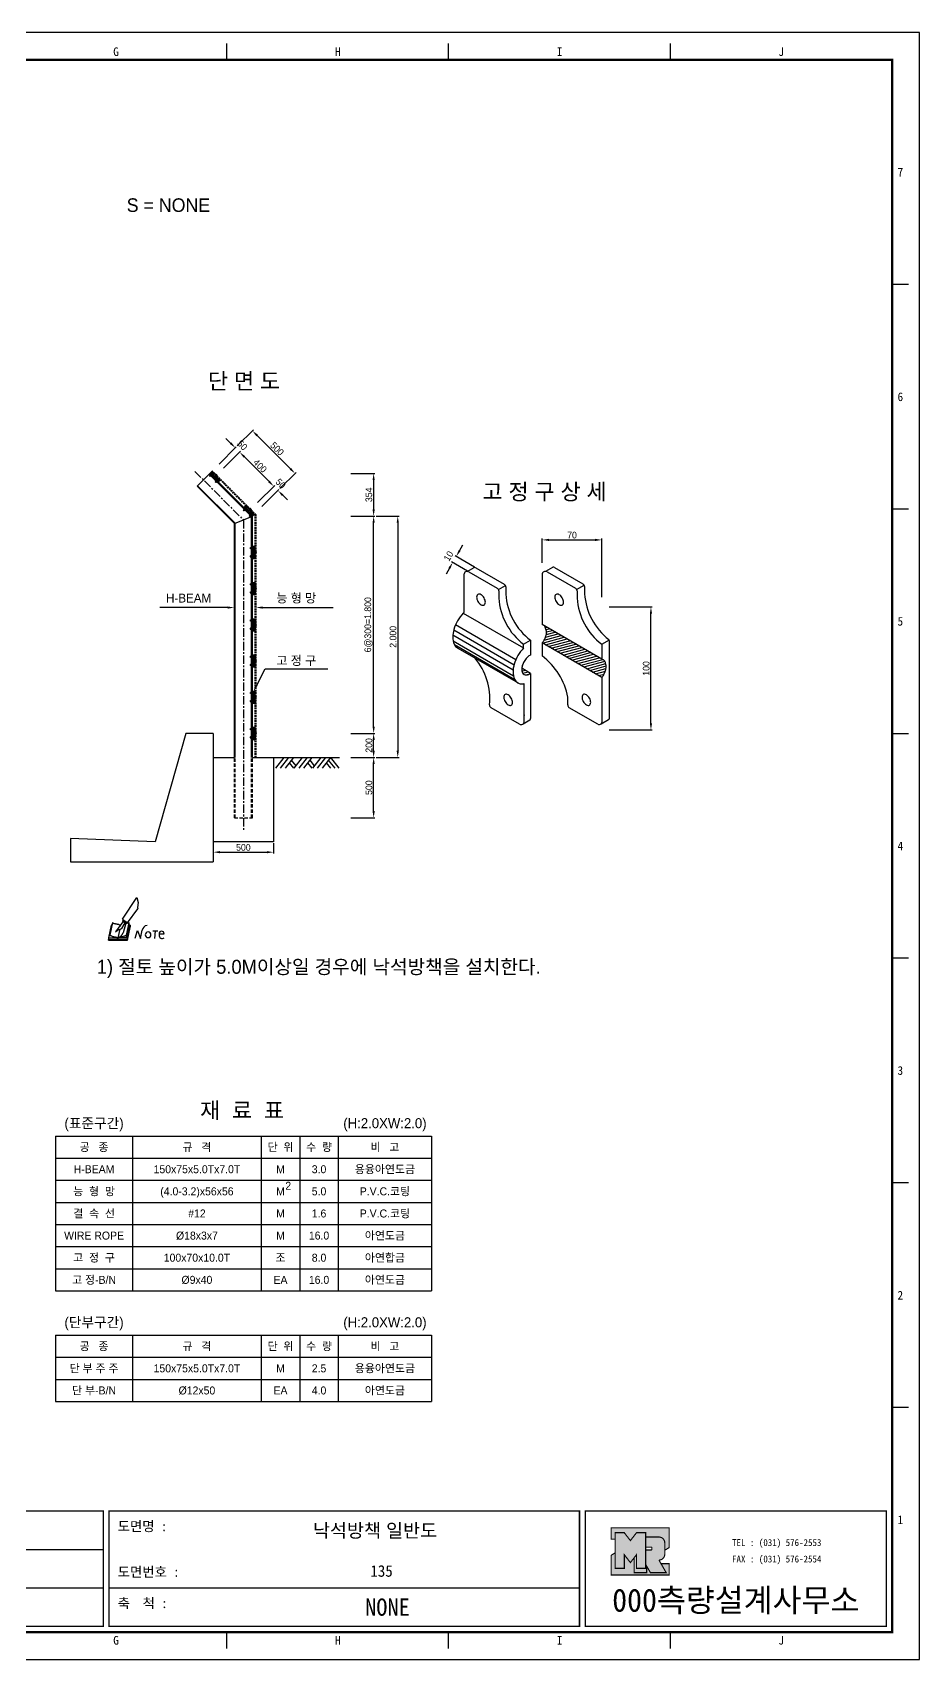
# Model space of a CAD drawing. Header units: millimetres. Extents: x 288 to 1820, y -12 to 598.
# Drawn here: x 1488 to 1820, y -12 to 598 of the extents above; entities that cross this region are included whole.
import ezdxf
from ezdxf.enums import TextEntityAlignment as Align

# ---------------------------------------------------------------- set-up
doc = ezdxf.new("R2010")
doc.units = ezdxf.units.MM
doc.header["$LTSCALE"] = 0.2
doc.linetypes.add('CENTER', pattern=[50.8, 31.75, -6.35, 6.35, -6.35])
doc.linetypes.add('HIDDEN', pattern=[9.525, 6.35, -3.175])
for name, color, linetype in [('CC-GSTR-0004', 6, 'Continuous'), ('CZ-DIMT-0002', 7, 'Continuous'), ('CZ-LIN2-0003', 3, 'Continuous'), ('CZ-LINE-0001', 7, 'Continuous'), ('CZ-PATT-0008', 8, 'Continuous'), ('CZ-TEXT-BOX0', 7, 'Continuous'), ('TITLE', 7, 'Continuous')]:
    doc.layers.add(name, color=color, linetype=linetype)
doc.styles.add('돋움', font='')
doc.styles.add('돋음체', font='')
doc.styles.get('돋움').set_extended_font_data('Dotum')
doc.styles.get('돋음체').set_extended_font_data('DotumChe')

# ---------------------------------------------------------------- blocks, each defined once
blk = doc.blocks.new('*X1')
at = {"color": 0}
for p, q in [((414.7, 117.3), (418.5, 118.4)), ((415.8, 114.5), (422.2, 116.2)), ((419.5, 112.4), (424.3, 113.7))]:
    blk.add_line(p, q, dxfattribs=at)
blk = doc.blocks.new('note')
for p, q in [((0.85, 3.5), (3.53, 7.57)), ((3.53, 7.57), (3.8, 6.64)), ((3.8, 6.64), (3.69, 5.72)), ((1, 3.1), (0.75, 2.77)), ((0.85, 3.5), (1.8, 2.79)), ((1, 3.4), (0.85, 3.21)), ((0.85, 3.21), (1.52, 2.71)), ((1.8, 2.79), (3.74, 5.46)), ((3.69, 5.72), (3.74, 5.46)), ((-1.24, 2.36), (-1.77, 0)), ((-1.77, 0), (1.77, 0)), ((-1.77, 0), (-1.77, -0.3)), ((-1.53, 0.52), (-1.55, 0.54)), ((-1.01, 2.9), (-1.53, 0.52)), ((-1.48, 0.48), (-1.53, 0.52)), ((-1.43, 0.44), (-1.48, 0.48)), ((-1.38, 0.41), (-1.43, 0.44)), ((-1.33, 0.4), (-1.38, 0.41)), ((-1.27, 0.37), (-1.33, 0.4)), ((-1.22, 0.35), (-1.27, 0.37)), ((-1.13, 2.36), (-1.24, 2.36)), ((-1.17, 0.33), (-1.22, 0.35)), ((-1.12, 0.32), (-1.17, 0.33)), ((-1.02, 0.25), (-1.12, 0.32)), ((-0.97, 0.22), (-1.02, 0.25)), ((-1, 2.9), (-1.01, 2.9)), ((-0.98, 2.85), (-1, 2.9)), ((-0.95, 2.8), (-0.98, 2.85)), ((-0.93, 0.21), (-0.97, 0.22)), ((-0.9, 2.75), (-0.95, 2.8)), ((-0.88, 0.19), (-0.93, 0.21)), ((-0.85, 2.72), (-0.9, 2.75)), ((-0.8, 0.18), (-0.88, 0.19)), ((-0.79, 2.69), (-0.85, 2.72)), ((-0.75, 0.17), (-0.8, 0.18)), ((-0.74, 2.68), (-0.79, 2.69)), ((-0.7, 0.16), (-0.75, 0.17)), ((-0.69, 2.65), (-0.74, 2.68)), ((-0.64, 0.15), (-0.7, 0.16)), ((-0.64, 2.65), (-0.69, 2.65)), ((-0.59, 2.63), (-0.64, 2.65)), ((-0.58, 0.14), (-0.64, 0.15)), ((-0.54, 2.62), (-0.59, 2.63)), ((-0.53, 0.13), (-0.58, 0.14)), ((-0.48, 2.61), (-0.54, 2.62)), ((-0.48, 0.12), (-0.53, 0.13)), ((-0.43, 2.61), (-0.48, 2.61)), ((-0.43, 0.11), (-0.48, 0.12)), ((0.75, 2.77), (-0.46, 1.16)), ((0.37, 2.24), (-0.46, 1.16)), ((-0.46, 1.16), (-0.08, 1.47)), ((-0.38, 2.59), (-0.43, 2.61)), ((-0.38, 0.08), (-0.43, 0.11)), ((-0.33, 2.59), (-0.38, 2.59)), ((-0.29, 0.06), (-0.38, 0.08)), ((-0.27, 2.58), (-0.33, 2.59)), ((-0.23, 0.05), (-0.29, 0.06)), ((-0.22, 2.57), (-0.27, 2.58)), ((-0.16, 0.04), (-0.23, 0.05)), ((-0.17, 2.56), (-0.22, 2.57)), ((-0.12, 2.55), (-0.17, 2.56)), ((-0.11, 0.03), (-0.16, 0.04)), ((-0.07, 2.53), (-0.12, 2.55)), ((-0.04, 0.02), (-0.11, 0.03)), ((-0.08, 1.47), (0.72, 1.75)), ((-0.01, 2.51), (-0.07, 2.53)), ((-0.05, -0.3), (-0.05, 0)), ((0, 0), (-0.04, 0.02)), ((0.04, 2.5), (-0.01, 2.51)), ((0.37, 1.63), (0, 0)), ((0, 0), (1.6, 0.53)), ((0, 0), (1.65, 0.18)), ((0, 0.01), (0.06, 0.04)), ((0, -0.3), (0, 0)), ((0.09, 2.48), (0.04, 2.5)), ((0.05, -0.3), (0.05, 0)), ((0.06, 0.04), (0.11, 0.07)), ((0.14, 2.48), (0.09, 2.48)), ((0.11, 0.07), (0.16, 0.09)), ((0.2, 2.47), (0.14, 2.48)), ((0.16, 0.09), (0.21, 0.12)), ((0.26, 2.43), (0.18, 2.46)), ((0.21, 0.12), (0.27, 0.14)), ((0.34, 2.4), (0.26, 2.43)), ((0.27, 0.14), (0.36, 0.19)), ((0.45, 2.37), (0.34, 2.4)), ((0.36, 0.19), (0.41, 0.22)), ((0.41, 0.22), (0.46, 0.27)), ((0.46, 0.27), (0.51, 0.3)), ((0.51, 0.3), (0.56, 0.34)), ((0.56, 0.34), (0.6, 0.4)), ((0.6, 0.4), (0.64, 0.45)), ((0.64, 0.45), (0.67, 0.51)), ((0.67, 0.51), (0.74, 0.58)), ((0.72, 1.75), (1.16, 2.53)), ((0.74, 0.58), (0.79, 0.63)), ((0.79, 0.63), (0.83, 0.68)), ((0.83, 0.68), (0.86, 0.73)), ((0.86, 0.73), (0.89, 0.79)), ((0.89, 0.84), (0.92, 0.89)), ((0.89, 0.79), (0.89, 0.84)), ((0.92, 0.89), (0.96, 0.95)), ((0.96, 0.95), (1.01, 0.97)), ((1.47, 2.74), (1.01, 0.97)), ((1.16, 2.53), (1.37, 2.82)), ((2.13, 2.84), (1.44, 2.63)), ((1.52, 2.71), (1.66, 2.9)), ((1.6, 0.53), (2.13, 2.84)), ((1.65, 0.18), (2.19, 2.48)), ((1.77, 0), (2.3, 2.36)), ((1.77, -0.3), (2.3, 2.07)), ((1.77, -0.38), (2.3, 1.99)), ((1.77, -0.44), (2.3, 1.93)), ((1.77, 0), (1.77, -0.3)), ((2.19, 2.48), (2.04, 2.47)), ((2.3, 2.36), (2.16, 2.36)), ((2.3, 2.36), (2.3, 2.07)), ((3.21, -0.08), (3.68, 1.4)), ((3.68, 1.4), (4.26, -0.14)), ((4.26, -0.14), (4.56, 1.44)), ((6.55, 1.34), (7.46, 1.34)), ((7.01, 1.34), (6.87, -0.11)), ((7.71, 0.77), (7.71, 0.55)), ((7.71, 0.77), (8.67, 0.77)), ((-1.77, -0.3), (1.77, -0.3)), ((-1.77, -0.43), (-1.77, -0.3)), ((-1.77, -0.37), (1.77, -0.37)), ((-1.77, -0.43), (1.77, -0.43))]:
    blk.add_line(p, q)
for centre, major_axis, start_param, end_param in [((0.4, 2.31), (0.0702, 0.0702), 3.283946, 6.425539), ((5.68, 1.23), (-0.806, 0.806), -0.591174, 0.597824), ((5.66, 0.58), (-0.378, 0.378), 3.926991, 10.210176), ((8.3, 0.49), (0.422, 0.422), 2.265602, 4.634911), ((8.19, 0.77), (-0.342, 0.342), 3.926991, 7.068583)]:
    blk.add_ellipse(centre, major_axis=major_axis, ratio=1, start_param=start_param, end_param=end_param)

msp = doc.modelspace()

# ---------------------------------------------------------------- hatches: boundary and pattern name
at = {"layer": 'TITLE', "ltscale": 150}
h = msp.add_hatch(color=8, dxfattribs=at)
edge = h.paths.add_edge_path()
edge.add_line((1726.41, 37.7), (1704.68, 37.7))
edge.add_line((1704.68, 37.7), (1704.68, 33.46))
edge.add_line((1704.68, 33.46), (1706.12, 33.46))
edge.add_line((1706.12, 33.46), (1706.12, 35.85))
edge.add_line((1706.12, 35.85), (1709.57, 35.85))
edge.add_line((1709.57, 35.85), (1711.86, 32.9))
edge.add_line((1711.86, 32.9), (1714.16, 35.85))
edge.add_line((1714.16, 35.85), (1717.61, 35.85))
edge.add_line((1717.61, 35.85), (1717.61, 34.23))
edge.add_line((1717.61, 34.23), (1722.57, 34.23))
edge.add_arc((1722.57, 32.05), 2.18, 0, 90, ccw=False)
edge.add_line((1724.75, 32.05), (1724.75, 29.27))
edge.add_line((1724.75, 29.27), (1726.41, 30.3))
edge.add_line((1726.41, 30.3), (1726.41, 37.7))
h.paths.add_polyline_path([(1713.26, 26.45), (1711.86, 24.65), (1709.57, 27.61), (1709.57, 22.5), (1706.12, 22.5), (1706.12, 28.3), (1704.68, 27.4), (1704.68, 20), (1726.41, 20), (1726.41, 24.24), (1723.36, 24.24), (1725.3, 20.87), (1719.39, 20.87), (1717.96, 23.34), (1717.96, 20.87), (1713.26, 20.87)])
msp.add_hatch(color=5, dxfattribs=at).paths.add_polyline_path([(1717.61, 35.85), (1714.16, 35.85), (1711.86, 32.9), (1709.57, 35.85), (1706.12, 35.85), (1706.12, 22.5), (1709.57, 22.5), (1709.57, 27.61), (1711.86, 24.65), (1714.16, 27.61), (1714.16, 22.5), (1717.61, 22.5)])
h = msp.add_hatch(color=161, dxfattribs=at)
edge = h.paths.add_edge_path()
edge.add_arc((1722.57, 32.05), 2.18, 360, 450)
edge.add_line((1722.57, 34.23), (1717.61, 34.23))
edge.add_line((1717.61, 34.23), (1717.61, 30.46))
edge.add_line((1717.61, 30.46), (1719.64, 30.46))
edge.add_arc((1719.64, 30.23), 0.23, 0, 90, ccw=False)
edge.add_line((1719.87, 30.23), (1719.87, 29.59))
edge.add_arc((1719.64, 29.59), 0.23, 270, 360, ccw=False)
edge.add_line((1719.64, 29.36), (1717.61, 29.36))
edge.add_line((1717.61, 29.36), (1717.61, 22.5))
edge.add_line((1717.61, 22.5), (1714.16, 22.5))
edge.add_line((1714.16, 22.5), (1714.16, 27.61))
edge.add_line((1714.16, 27.61), (1713.26, 26.45))
edge.add_line((1713.26, 26.45), (1713.26, 20.87))
edge.add_line((1713.26, 20.87), (1717.96, 20.87))
edge.add_line((1717.96, 20.87), (1717.96, 23.34))
edge.add_line((1717.96, 23.34), (1719.39, 20.87))
edge.add_line((1719.39, 20.87), (1725.3, 20.87))
edge.add_line((1725.3, 20.87), (1722.57, 25.59))
edge.add_arc((1722.57, 27.77), 2.18, 270, 360)
edge.add_line((1724.75, 27.77), (1724.75, 32.05))

# ---------------------------------------------------------------- linework, layer by layer
at = {"layer": 'CC-GSTR-0004', "color": 6}
for p, q in [((1650.66, 396.21), (1653.27, 397.71)), ((1653.87, 397.55), (1664.52, 391.41)), ((1680.21, 396.33), (1682.82, 397.84)), ((1683.42, 397.68), (1694.07, 391.53)), ((1649.45, 395), (1649.45, 380.83)), ((1651.26, 396.04), (1661.91, 389.9)), ((1662.37, 389.41), (1664.98, 390.92)), ((1665.12, 390.36), (1665.12, 387.71)), ((1678.79, 395), (1678.79, 376.23)), ((1680.6, 396.04), (1691.24, 389.9)), ((1691.71, 389.41), (1694.53, 391.05)), ((1694.67, 390.49), (1694.67, 387.83)), ((1662.51, 388.85), (1662.51, 386.2)), ((1691.84, 388.85), (1691.84, 386.2)), ((1649.19, 380.57), (1671.82, 367.51)), ((1645.26, 372.38), (1667.88, 359.32)), ((1645.6, 374.26), (1668.22, 361.2)), ((1646.32, 376.26), (1668.95, 363.2)), ((1701.15, 363.32), (1678.79, 376.23)), ((1679.54, 370.44), (1685.88, 372.14)), ((1679.98, 375.24), (1680.34, 375.34)), ((1680.04, 371.51), (1684.77, 372.78)), ((1680.24, 374.38), (1681.44, 374.7)), ((1680.32, 372.53), (1683.66, 373.42)), ((1680.39, 373.48), (1682.55, 374.06)), ((1645.38, 370.15), (1668, 357.09)), ((1645.88, 368.74), (1668.5, 355.68)), ((1647.1, 367.48), (1669.72, 354.42)), ((1671.82, 368.86), (1674.43, 370.36)), ((1671.82, 367.51), (1671.82, 368.86)), ((1674.43, 370.36), (1674.43, 364.83)), ((1701.15, 356.46), (1678.79, 369.37)), ((1678.79, 369.37), (1678.79, 364.53)), ((1678.86, 369.33), (1686.98, 371.5)), ((1679.97, 368.69), (1688.09, 370.86)), ((1681.08, 368.05), (1689.2, 370.22)), ((1682.18, 367.41), (1690.31, 369.58)), ((1683.29, 366.77), (1691.42, 368.94)), ((1684.4, 366.13), (1692.52, 368.3)), ((1685.51, 365.49), (1693.63, 367.66)), ((1686.62, 364.85), (1694.74, 367.02)), ((1687.72, 364.21), (1695.85, 366.39)), ((1701.15, 368.86), (1703.98, 370.49)), ((1701.15, 368.86), (1701.15, 363.32)), ((1703.98, 341.15), (1703.98, 370.19)), ((1674.43, 357.96), (1671.15, 359.86)), ((1688.83, 363.57), (1696.95, 365.75)), ((1689.94, 362.93), (1698.06, 365.11)), ((1691.05, 362.29), (1699.17, 364.47)), ((1692.15, 361.65), (1700.28, 363.83)), ((1693.26, 361.01), (1701.49, 363.22)), ((1694.37, 360.37), (1702.34, 362.51)), ((1695.48, 359.73), (1702.63, 361.65)), ((1696.59, 359.09), (1702.74, 360.74)), ((1671.2, 358.85), (1672.35, 359.16)), ((1672.08, 339.98), (1672.08, 354.13)), ((1674.43, 357.96), (1674.43, 341.03)), ((1697.69, 358.45), (1702.71, 359.8)), ((1698.8, 357.81), (1702.47, 358.79)), ((1699.91, 357.17), (1702.01, 357.73)), ((1701.02, 356.53), (1701.27, 356.6)), ((1701.15, 356.46), (1701.15, 339.52)), ((1670.27, 338.94), (1659.62, 345.09)), ((1699.6, 338.94), (1688.95, 345.09)), ((1671.68, 339.09), (1674.13, 340.5)), ((1700.85, 339), (1703.67, 340.63))]:
    msp.add_line(p, q, dxfattribs=at)
for points in [[(1654.68, 384.93, 0.058752), (1655.24, 384.18, 0.072341), (1655.84, 383.71, 0.106617), (1656.51, 383.49, 0.156851), (1656.99, 383.59, 0.156851), (1657.32, 383.96, 0.106617), (1657.47, 384.65, 0.072341), (1657.36, 385.4, 0.058752), (1656.99, 386.26, 0.058752), (1656.43, 387, 0.072341), (1655.84, 387.47, 0.106617), (1655.16, 387.69, 0.156851), (1654.68, 387.59, 0.156851), (1654.35, 387.23, 0.106617), (1654.21, 386.53, 0.072341), (1654.31, 385.78, 0.058752)], [(1684.02, 384.93, 0.058752), (1684.57, 384.18, 0.072341), (1685.17, 383.71, 0.106617), (1685.84, 383.49, 0.156851), (1686.32, 383.59, 0.156851), (1686.65, 383.96, 0.106617), (1686.8, 384.65, 0.072341), (1686.69, 385.4, 0.058752), (1686.32, 386.26, 0.058752), (1685.76, 387, 0.072341), (1685.17, 387.47, 0.106617), (1684.49, 387.69, 0.156851), (1684.02, 387.59, 0.156851), (1683.69, 387.23, 0.106617), (1683.54, 386.53, 0.072341), (1683.65, 385.78, 0.058752)], [(1664.87, 347.38, 0.058752), (1665.42, 346.64, 0.072341), (1666.02, 346.17, 0.106617), (1666.7, 345.95, 0.156851), (1667.17, 346.05, 0.156851), (1667.5, 346.41, 0.106617), (1667.65, 347.11, 0.072341), (1667.54, 347.86, 0.058752), (1667.17, 348.72, 0.058752), (1666.62, 349.46, 0.072341), (1666.02, 349.93, 0.106617), (1665.34, 350.15, 0.156851), (1664.87, 350.05, 0.156851), (1664.54, 349.68, 0.106617), (1664.39, 348.99, 0.072341), (1664.5, 348.24, 0.058752)], [(1694.2, 347.38, 0.058752), (1694.76, 346.64, 0.072341), (1695.35, 346.17, 0.106617), (1696.03, 345.95, 0.156851), (1696.51, 346.05, 0.156851), (1696.83, 346.41, 0.106617), (1696.98, 347.11, 0.072341), (1696.88, 347.86, 0.058752), (1696.51, 348.72, 0.058752), (1695.95, 349.46, 0.072341), (1695.35, 349.93, 0.106617), (1694.68, 350.15, 0.156851), (1694.2, 350.05, 0.156851), (1693.87, 349.68, 0.106617), (1693.72, 348.99, 0.072341), (1693.83, 348.24, 0.058752)]]:
    msp.add_lwpolyline(points, format="xyb", close=True, dxfattribs=at)
for points in [[(1649.45, 380.83, 0.009173), (1649.19, 380.57, 0.058752), (1647.06, 377.71, 0.058752)], [(1647.06, 377.71, 0.058752), (1645.65, 374.43, 0.072341), (1645.23, 371.55, 0.106617), (1645.8, 368.89, 0.156851), (1647.06, 367.5, 0.004252), (1647.1, 367.48, 0.022182)], [(1678.79, 369.37, 0.043751), (1679.52, 370.41, 0.058752), (1680.19, 371.98, 0.072341), (1680.39, 373.36, 0.070754), (1680.27, 374.22, 0.156851)], [(1671.82, 367.51, 0.058752), (1669.68, 364.65, 0.043982)], [(1669.68, 364.65, 0.058752), (1668.27, 361.36, 0.072341), (1667.85, 358.49, 0.106617), (1668.42, 355.83, 0.156851), (1669.68, 354.44, 0.156851), (1671.51, 354.05, 0.022182), (1672.08, 354.13, 0.072341)], [(1674.43, 364.83, 0.027724), (1674.12, 364.68, 0.072341), (1673.03, 363.82, 0.058752), (1672.01, 362.45, 0.058752)], [(1701.15, 356.46, 0.043751), (1701.88, 357.5, 0.058752), (1702.56, 359.07, 0.072341), (1702.76, 360.45, 0.070754), (1702.63, 361.31, 0.156851)]]:
    msp.add_lwpolyline(points, format="xyb", dxfattribs=at)
for centre, radius, start, end in [((1653.27, 396.51), 1.21, 60, 90), ((1682.82, 396.63), 1.21, 60, 90), ((1650.66, 395), 1.21, 60, 180), ((1663.92, 390.36), 1.21, 0, 60), ((1679.99, 395), 1.21, 60, 180), ((1679.99, 395), 1.21, 60, 90), ((1693.46, 390.49), 1.21, 0, 60), ((1661.31, 388.85), 1.21, 0, 60), ((1686.13, 387.7), 23.66, 183.63153, 232.78523), ((1688.74, 389.21), 23.66, 183.63153, 232.78523), ((1690.64, 388.85), 1.21, 0, 60), ((1715.46, 387.7), 23.66, 183.63153, 232.78523), ((1718.29, 389.33), 23.66, 183.63153, 232.07528), ((1675.06, 373.27), 5.3, 10.26994, 26.69914), ((1703.37, 370.19), 0.603, 0, 52.07528), ((1635.47, 348.5), 23.66, 354.39536, 40.10903), ((1675.96, 359.5), 4.83, 163.44948, 180), ((1678.33, 358.8), 7.3, 150, 163.44948), ((1662.78, 343.78), 26.21, 11.52058, 52.34837), ((1700.75, 361.48), 1.89, 354.85537, 77.8863), ((1674.22, 359.5), 3.08, 180, 204.34287), ((1672.74, 358.83), 1.46, 204.34287, 240), ((1672.74, 358.83), 1.46, 240, 275.65713), ((1672.58, 360.44), 3.08, 275.65713, 306.62438), ((1649.78, 349.01), 38.68, 355.72543, 0), ((1660.22, 346.13), 1.21, 180, 240), ((1689.56, 346.13), 1.21, 180, 240), ((1670.87, 339.98), 1.21, 240, 0), ((1673.82, 341.03), 0.603, 300, 0), ((1700.2, 339.98), 1.21, 240, 312.42409), ((1700.55, 339.52), 0.603, 300, 0), ((1703.37, 341.15), 0.603, 300, 0)]:
    msp.add_arc(centre, radius, start, end, dxfattribs=at)
msp.add_point((1672.08, 342.3), dxfattribs=at)
at = {"layer": 'CZ-LIN2-0003'}
for p, q in [((1549.33, 428.1), (1554.12, 432.9)), ((1563.33, 414.09), (1549.33, 428.1)), ((1563.65, 414.23), (1549.55, 428.32)), ((1569.8, 416.77), (1553.9, 432.67)), ((1570.12, 416.9), (1554.12, 432.9)), ((1563.33, 414.09), (1570.12, 416.9)), ((1569.8, 326.44), (1569.8, 416.77)), ((1570.12, 326.44), (1570.12, 416.9)), ((1563.33, 326.44), (1563.33, 414.09)), ((1563.65, 326.44), (1563.65, 414.23)), ((1545.18, 335.49), (1533.62, 294.81)), ((1555.42, 335.49), (1545.18, 335.49)), ((1555.42, 335.49), (1555.42, 287.38)), ((1555.42, 326.44), (1563.33, 326.44)), ((1578.03, 326.44), (1578.03, 294.78)), ((1501.92, 296.08), (1501.92, 287.38)), ((1533.62, 294.81), (1501.92, 296.08)), ((1578.03, 294.78), (1555.42, 294.78)), ((1501.92, 287.38), (1555.42, 287.38)), ((1496.26, 184.54), (1496.26, 126.5)), ((1496.26, 184.54), (1637.29, 184.54)), ((1637.29, 184.54), (1637.29, 126.5)), ((1496.26, 176.25), (1637.29, 176.25)), ((1496.26, 126.5), (1637.29, 126.5)), ((1496.26, 109.91), (1496.26, 85.04)), ((1496.26, 109.91), (1637.29, 109.91)), ((1637.29, 109.91), (1637.29, 85.04)), ((1496.26, 101.62), (1637.29, 101.62)), ((1496.26, 85.04), (1637.29, 85.04))]:
    msp.add_line(p, q, dxfattribs=at)
at = {"layer": 'CZ-LIN2-0003', "linetype": 'HIDDEN'}
for p, q in [((1563.33, 303.83), (1563.33, 326.44)), ((1563.65, 303.83), (1563.65, 326.44)), ((1569.8, 303.83), (1569.8, 326.44)), ((1570.12, 303.83), (1570.12, 326.44)), ((1563.33, 303.83), (1570.12, 303.83))]:
    msp.add_line(p, q, dxfattribs=at)
at = {"layer": 'CZ-LINE-0001'}
for p, q in [((1561.95, 444.26), (1560.18, 446.03)), ((1564.43, 443.2), (1570.47, 449.24)), ((1571.88, 447.12), (1584.34, 434.66)), ((1557.68, 436.45), (1564.07, 442.84)), ((1559.28, 434.85), (1565.67, 441.25)), ((1559.28, 434.85), (1565.67, 441.25)), ((1567.09, 439.12), (1576.34, 429.87)), ((1567.09, 439.12), (1568.85, 437.36)), ((1580.42, 427.21), (1586.46, 433.25)), ((1554.1, 432.14), (1553.97, 432)), ((1554.25, 431.71), (1553.97, 432)), ((1554.17, 432.4), (1554.01, 432.24)), ((1554.01, 432.24), (1554.49, 431.76)), ((1554.2, 432.37), (1554.04, 432.2)), ((1554.39, 431.85), (1554.25, 431.71)), ((1554.62, 431.95), (1554.46, 431.79)), ((1554.65, 431.92), (1554.49, 431.76)), ((1556.28, 429.96), (1556.14, 429.83)), ((1556.14, 429.83), (1556.43, 429.54)), ((1556.35, 430.23), (1556.18, 430.06)), ((1556.66, 429.58), (1556.18, 430.06)), ((1556.38, 430.19), (1556.22, 430.03)), ((1556.57, 429.68), (1556.43, 429.54)), ((1556.8, 429.78), (1556.63, 429.61)), ((1556.83, 429.75), (1556.66, 429.58)), ((1572.07, 422.06), (1578.47, 428.45)), ((1572.07, 422.06), (1578.47, 428.45)), ((1576.34, 429.87), (1574.58, 431.63)), ((1607.03, 432.9), (1616.07, 432.9)), ((1615.57, 430.4), (1615.57, 419.4)), ((1573.67, 420.46), (1580.06, 426.85)), ((1581.48, 424.73), (1583.25, 422.96)), ((1566.9, 419.35), (1566.76, 419.21)), ((1567.05, 418.92), (1566.76, 419.21)), ((1566.97, 419.61), (1566.8, 419.44)), ((1566.8, 419.44), (1567.28, 418.96)), ((1567, 419.58), (1566.83, 419.41)), ((1567.19, 419.06), (1567.05, 418.92)), ((1567.41, 419.16), (1567.25, 419)), ((1567.45, 419.13), (1567.28, 418.96)), ((1569.07, 417.17), (1568.93, 417.03)), ((1568.93, 417.03), (1569.22, 416.75)), ((1569.14, 417.43), (1568.98, 417.27)), ((1569.46, 416.79), (1568.98, 417.27)), ((1569.17, 417.4), (1569.01, 417.24)), ((1569.36, 416.88), (1569.22, 416.75)), ((1569.59, 416.98), (1569.42, 416.82)), ((1569.62, 416.95), (1569.46, 416.79)), ((1607.03, 416.9), (1616.07, 416.9)), ((1607.53, 416.9), (1616.07, 416.9)), ((1616.57, 416.9), (1625.12, 416.9)), ((1615.57, 337.99), (1615.57, 414.4)), ((1624.62, 414.4), (1624.62, 328.94)), ((1569.57, 405.08), (1569.37, 405.08)), ((1569.37, 404.67), (1569.37, 405.08)), ((1569.57, 404.67), (1569.37, 404.67)), ((1569.8, 405.21), (1569.57, 405.21)), ((1569.57, 405.21), (1569.57, 404.53)), ((1569.8, 405.17), (1569.57, 405.17)), ((1569.8, 404.58), (1569.57, 404.58)), ((1569.8, 404.53), (1569.57, 404.53)), ((1647.78, 403.96), (1649.03, 406.12)), ((1678.79, 399.46), (1678.79, 408.5)), ((1681.29, 408), (1698.65, 408)), ((1701.15, 386.55), (1701.15, 408.5)), ((1569.37, 402), (1569.37, 401.59)), ((1569.57, 402), (1569.37, 402)), ((1569.57, 401.59), (1569.37, 401.59)), ((1569.57, 401.46), (1569.57, 402.14)), ((1569.8, 402.14), (1569.57, 402.14)), ((1569.8, 402.09), (1569.57, 402.09)), ((1569.8, 401.5), (1569.57, 401.5)), ((1569.8, 401.46), (1569.57, 401.46)), ((1643.98, 397.36), (1642.73, 395.2)), ((1650.83, 396.29), (1644.79, 399.78)), ((1653.44, 397.8), (1646.1, 402.04)), ((1569.57, 391.51), (1569.37, 391.51)), ((1569.37, 391.1), (1569.37, 391.51)), ((1569.57, 391.1), (1569.37, 391.1)), ((1569.8, 391.64), (1569.57, 391.64)), ((1569.57, 391.64), (1569.57, 390.97)), ((1569.8, 391.6), (1569.57, 391.6)), ((1569.8, 391.01), (1569.57, 391.01)), ((1569.8, 390.97), (1569.57, 390.97)), ((1569.37, 388.43), (1569.37, 388.02)), ((1569.57, 388.43), (1569.37, 388.43)), ((1569.57, 388.02), (1569.37, 388.02)), ((1569.57, 387.89), (1569.57, 388.57)), ((1569.8, 388.57), (1569.57, 388.57)), ((1569.8, 388.52), (1569.57, 388.52)), ((1569.8, 387.93), (1569.57, 387.93)), ((1569.8, 387.89), (1569.57, 387.89)), ((1703.88, 382.89), (1720.07, 382.89)), ((1719.57, 339.26), (1719.57, 380.39)), ((1569.37, 377.53), (1569.37, 377.94)), ((1569.57, 377.94), (1569.37, 377.94)), ((1569.57, 377.53), (1569.37, 377.53)), ((1569.57, 374.86), (1569.37, 374.86)), ((1569.37, 374.86), (1569.37, 374.45)), ((1569.57, 374.45), (1569.37, 374.45)), ((1569.57, 378.07), (1569.57, 377.4)), ((1569.8, 378.07), (1569.57, 378.07)), ((1569.8, 378.03), (1569.57, 378.03)), ((1569.8, 377.44), (1569.57, 377.44)), ((1569.8, 377.4), (1569.57, 377.4)), ((1569.8, 375), (1569.57, 375)), ((1569.57, 374.32), (1569.57, 375)), ((1569.8, 374.95), (1569.57, 374.95)), ((1569.8, 374.36), (1569.57, 374.36)), ((1569.8, 374.32), (1569.57, 374.32)), ((1569.57, 364.37), (1569.37, 364.37)), ((1569.37, 363.96), (1569.37, 364.37)), ((1569.57, 363.96), (1569.37, 363.96)), ((1569.37, 361.29), (1569.37, 360.89)), ((1569.57, 361.29), (1569.37, 361.29)), ((1569.57, 360.89), (1569.37, 360.89)), ((1569.8, 364.51), (1569.57, 364.51)), ((1569.57, 364.51), (1569.57, 363.83)), ((1569.8, 364.46), (1569.57, 364.46)), ((1569.8, 363.87), (1569.57, 363.87)), ((1569.8, 363.83), (1569.57, 363.83)), ((1569.57, 360.75), (1569.57, 361.43)), ((1569.8, 361.43), (1569.57, 361.43)), ((1569.8, 361.38), (1569.57, 361.38)), ((1569.8, 360.8), (1569.57, 360.8)), ((1569.8, 360.75), (1569.57, 360.75)), ((1569.57, 350.8), (1569.37, 350.8)), ((1569.37, 350.39), (1569.37, 350.8)), ((1569.57, 350.39), (1569.37, 350.39)), ((1569.37, 347.72), (1569.37, 347.32)), ((1569.57, 347.72), (1569.37, 347.72)), ((1569.8, 350.94), (1569.57, 350.94)), ((1569.57, 350.94), (1569.57, 350.26)), ((1569.8, 350.89), (1569.57, 350.89)), ((1569.8, 350.3), (1569.57, 350.3)), ((1569.8, 350.26), (1569.57, 350.26)), ((1569.57, 347.18), (1569.57, 347.86)), ((1569.8, 347.86), (1569.57, 347.86)), ((1569.8, 347.81), (1569.57, 347.81)), ((1569.57, 347.32), (1569.37, 347.32)), ((1569.8, 347.23), (1569.57, 347.23)), ((1569.8, 347.18), (1569.57, 347.18)), ((1569.57, 337.23), (1569.37, 337.23)), ((1569.37, 336.82), (1569.37, 337.23)), ((1569.57, 336.82), (1569.37, 336.82)), ((1569.8, 337.37), (1569.57, 337.37)), ((1569.57, 337.37), (1569.57, 336.69)), ((1569.8, 337.32), (1569.57, 337.32)), ((1569.8, 336.73), (1569.57, 336.73)), ((1569.8, 336.69), (1569.57, 336.69)), ((1607.03, 335.49), (1616.07, 335.49)), ((1607.03, 335.49), (1616.07, 335.49)), ((1703.88, 336.76), (1720.07, 336.76)), ((1569.37, 334.15), (1569.37, 333.75)), ((1569.57, 334.15), (1569.37, 334.15)), ((1569.57, 333.75), (1569.37, 333.75)), ((1569.57, 333.61), (1569.57, 334.29)), ((1569.8, 334.29), (1569.57, 334.29)), ((1569.8, 334.24), (1569.57, 334.24)), ((1569.8, 333.66), (1569.57, 333.66)), ((1569.8, 333.61), (1569.57, 333.61)), ((1615.57, 328.94), (1615.57, 332.99)), ((1570.12, 326.44), (1602.73, 326.44)), ((1581.83, 326.44), (1578.72, 322.38)), ((1583.65, 326.44), (1580.54, 322.38)), ((1585.46, 326.44), (1582.35, 322.38)), ((1583.88, 324.38), (1585.47, 322.38)), ((1584.67, 325.41), (1586.36, 323.29)), ((1588.77, 326.44), (1585.66, 322.38)), ((1590.59, 326.44), (1587.47, 322.38)), ((1592.4, 326.44), (1589.29, 322.38)), ((1590.82, 324.38), (1592.41, 322.38)), ((1591.61, 325.41), (1593.29, 323.29)), ((1595.71, 326.44), (1592.6, 322.38)), ((1597.52, 326.44), (1594.41, 322.38)), ((1599.34, 326.44), (1596.23, 322.38)), ((1597.76, 324.38), (1599.35, 322.38)), ((1598.55, 325.41), (1600.96, 322.38)), ((1599.34, 326.44), (1602.57, 322.38)), ((1607.03, 326.44), (1616.07, 326.44)), ((1607.53, 326.44), (1616.07, 326.44)), ((1615.57, 306.33), (1615.57, 323.94)), ((1616.57, 326.44), (1625.12, 326.44)), ((1607.03, 303.83), (1616.07, 303.83)), ((1555.42, 294.28), (1555.42, 290.45)), ((1578.03, 294.28), (1578.03, 290.45)), ((1557.92, 290.95), (1575.53, 290.95)), ((1525.19, 184.54), (1525.19, 126.5)), ((1573.4, 184.54), (1573.4, 126.5)), ((1587.87, 184.54), (1587.87, 126.5)), ((1602.33, 184.54), (1602.33, 126.5)), ((1496.26, 167.96), (1637.29, 167.96)), ((1496.26, 159.67), (1637.29, 159.67)), ((1496.26, 151.37), (1637.29, 151.37)), ((1496.26, 143.08), (1637.29, 143.08)), ((1496.26, 134.79), (1637.29, 134.79)), ((1525.19, 109.91), (1525.19, 85.04)), ((1573.4, 109.91), (1573.4, 85.04)), ((1587.87, 109.91), (1587.87, 85.04)), ((1602.33, 109.91), (1602.33, 85.04)), ((1496.26, 93.33), (1637.29, 93.33))]:
    msp.add_line(p, q, dxfattribs=at)
at = {"layer": 'CZ-LINE-0001', "linetype": 'CENTER', "ltscale": 0.5}
for p, q in [((1548.53, 433.7), (1566.72, 415.5)), ((1555.58, 433.33), (1553.99, 431.74)), ((1555.74, 431.31), (1556.6, 432.18)), ((1555.74, 432.18), (1556.6, 431.31)), ((1557.76, 431.15), (1556.16, 429.56)), ((1566.72, 415.5), (1566.72, 299.3)), ((1568.37, 420.54), (1566.78, 418.94)), ((1568.53, 418.52), (1569.4, 419.38)), ((1568.53, 419.38), (1569.4, 418.52)), ((1570.55, 418.36), (1568.96, 416.77)), ((1571.45, 404.87), (1569.2, 404.87)), ((1570.14, 403.34), (1571.36, 403.34)), ((1570.75, 403.95), (1570.75, 402.72)), ((1571.45, 401.8), (1569.2, 401.8)), ((1571.45, 391.3), (1569.2, 391.3)), ((1570.75, 390.38), (1570.75, 389.16)), ((1571.45, 388.23), (1569.2, 388.23)), ((1570.14, 389.77), (1571.36, 389.77)), ((1571.45, 377.74), (1569.2, 377.74)), ((1571.45, 374.66), (1569.2, 374.66)), ((1570.14, 376.2), (1571.36, 376.2)), ((1570.75, 376.81), (1570.75, 375.59)), ((1571.45, 364.17), (1569.2, 364.17)), ((1571.45, 361.09), (1569.2, 361.09)), ((1570.14, 362.63), (1571.36, 362.63)), ((1570.75, 363.24), (1570.75, 362.02)), ((1571.45, 350.6), (1569.2, 350.6)), ((1570.14, 349.06), (1571.36, 349.06)), ((1570.75, 349.67), (1570.75, 348.45)), ((1571.45, 347.52), (1569.2, 347.52)), ((1571.45, 337.03), (1569.2, 337.03)), ((1570.14, 335.49), (1571.36, 335.49)), ((1570.75, 336.1), (1570.75, 334.88)), ((1571.45, 333.95), (1569.2, 333.95))]:
    msp.add_line(p, q, dxfattribs=at)
at = {"layer": 'CZ-LINE-0001', "ltscale": 0.5}
for p, q in [((1554.12, 432.9), (1554.76, 433.54)), ((1554.44, 433.22), (1555.73, 431.93)), ((1554.76, 433.54), (1555.79, 432.51)), ((1554.12, 432.9), (1557.32, 429.7)), ((1556.35, 431.31), (1557.64, 430.02)), ((1556.94, 431.36), (1557.96, 430.34)), ((1557.32, 429.7), (1557.96, 430.34)), ((1566.92, 420.1), (1567.56, 420.74)), ((1566.92, 420.1), (1570.12, 416.9)), ((1567.24, 420.42), (1568.53, 419.13)), ((1567.56, 420.74), (1568.58, 419.72)), ((1569.15, 418.51), (1570.44, 417.22)), ((1569.73, 418.57), (1570.76, 417.54)), ((1570.12, 416.9), (1570.76, 417.54)), ((1570.12, 405.6), (1571.02, 405.6)), ((1570.12, 405.6), (1570.12, 401.07)), ((1570.57, 405.6), (1570.57, 403.77)), ((1570.57, 402.9), (1570.57, 401.07)), ((1571.02, 405.6), (1571.02, 404.15)), ((1571.02, 402.52), (1571.02, 401.07)), ((1570.12, 401.07), (1571.02, 401.07)), ((1570.12, 392.03), (1571.02, 392.03)), ((1570.12, 392.03), (1570.12, 387.5)), ((1570.57, 392.03), (1570.57, 390.21)), ((1571.02, 392.03), (1571.02, 390.58)), ((1570.12, 387.5), (1571.02, 387.5)), ((1570.57, 389.33), (1570.57, 387.5)), ((1571.02, 388.95), (1571.02, 387.5)), ((1570.12, 378.46), (1570.12, 373.94)), ((1570.12, 378.46), (1571.02, 378.46)), ((1570.57, 378.46), (1570.57, 376.64)), ((1571.02, 378.46), (1571.02, 377.01)), ((1570.12, 373.94), (1571.02, 373.94)), ((1570.57, 375.76), (1570.57, 373.94)), ((1571.02, 375.38), (1571.02, 373.94)), ((1570.12, 364.89), (1571.02, 364.89)), ((1570.12, 364.89), (1570.12, 360.37)), ((1570.12, 360.37), (1571.02, 360.37)), ((1570.57, 364.89), (1570.57, 363.07)), ((1570.57, 362.19), (1570.57, 360.37)), ((1571.02, 364.89), (1571.02, 363.44)), ((1571.02, 361.81), (1571.02, 360.37)), ((1570.12, 351.32), (1571.02, 351.32)), ((1570.12, 351.32), (1570.12, 346.8)), ((1570.57, 351.32), (1570.57, 349.5)), ((1570.57, 348.62), (1570.57, 346.8)), ((1571.02, 351.32), (1571.02, 349.87)), ((1571.02, 348.24), (1571.02, 346.8)), ((1570.12, 346.8), (1571.02, 346.8)), ((1570.12, 337.75), (1571.02, 337.75)), ((1570.12, 337.75), (1570.12, 333.23)), ((1570.57, 337.75), (1570.57, 335.93)), ((1571.02, 337.75), (1571.02, 336.3)), ((1570.12, 333.23), (1571.02, 333.23)), ((1570.57, 335.05), (1570.57, 333.23)), ((1571.02, 334.67), (1571.02, 333.23))]:
    msp.add_line(p, q, dxfattribs=at)
at = {"layer": 'CZ-LINE-0001', "linetype": 'HIDDEN', "ltscale": 0.5}
for p, q in [((1555.13, 433.17), (1554.27, 432.3)), ((1554.86, 433.63), (1555.07, 433.84)), ((1555.42, 432.88), (1554.56, 432.02)), ((1557.31, 430.99), (1556.44, 430.13)), ((1557.6, 430.7), (1556.73, 429.84)), ((1567.93, 420.38), (1567.06, 419.51)), ((1568.21, 420.09), (1567.35, 419.22)), ((1570.1, 418.2), (1569.24, 417.34)), ((1570.39, 417.91), (1569.53, 417.05)), ((1571.02, 405.08), (1569.8, 405.08)), ((1571.02, 404.67), (1569.8, 404.67)), ((1571.02, 402), (1569.8, 402)), ((1571.02, 401.59), (1569.8, 401.59)), ((1571.02, 391.51), (1569.8, 391.51)), ((1571.02, 391.1), (1569.8, 391.1)), ((1571.02, 388.43), (1569.8, 388.43)), ((1571.02, 388.02), (1569.8, 388.02)), ((1571.02, 377.94), (1569.8, 377.94)), ((1571.02, 377.53), (1569.8, 377.53)), ((1571.02, 374.86), (1569.8, 374.86)), ((1571.02, 374.45), (1569.8, 374.45)), ((1571.02, 364.37), (1569.8, 364.37)), ((1571.02, 363.96), (1569.8, 363.96)), ((1571.02, 361.29), (1569.8, 361.29)), ((1571.02, 360.89), (1569.8, 360.89)), ((1571.02, 350.8), (1569.8, 350.8)), ((1571.02, 350.39), (1569.8, 350.39)), ((1571.02, 347.72), (1569.8, 347.72)), ((1571.02, 347.32), (1569.8, 347.32)), ((1571.02, 337.23), (1569.8, 337.23)), ((1571.02, 336.82), (1569.8, 336.82)), ((1571.02, 334.15), (1569.8, 334.15)), ((1571.02, 333.75), (1569.8, 333.75))]:
    msp.add_line(p, q, dxfattribs=at)
at = {"layer": 'CZ-LINE-0001', "linetype": 'ByBlock'}
for p, q in [((1555.04, 433.26), (1555.2, 433.43)), ((1555.07, 433.23), (1555.23, 433.4)), ((1555.2, 433.43), (1555.68, 432.95)), ((1555.48, 432.82), (1555.65, 432.98)), ((1555.51, 432.79), (1555.68, 432.95)), ((1557.21, 431.09), (1557.38, 431.25)), ((1557.24, 431.06), (1557.41, 431.22)), ((1557.85, 430.77), (1557.38, 431.25)), ((1557.66, 430.64), (1557.82, 430.81)), ((1557.69, 430.61), (1557.85, 430.77)), ((1567.83, 420.47), (1567.99, 420.63)), ((1567.86, 420.44), (1568.03, 420.6)), ((1567.99, 420.63), (1568.47, 420.16)), ((1568.28, 420.02), (1568.44, 420.19)), ((1568.31, 419.99), (1568.47, 420.16)), ((1570.01, 418.29), (1570.17, 418.46)), ((1570.04, 418.26), (1570.2, 418.43)), ((1570.65, 417.98), (1570.17, 418.46)), ((1570.45, 417.85), (1570.62, 418.01)), ((1570.48, 417.82), (1570.65, 417.98)), ((1571.02, 405.21), (1571.25, 405.21)), ((1571.02, 405.17), (1571.25, 405.17)), ((1571.02, 404.58), (1571.25, 404.58)), ((1571.02, 404.54), (1571.25, 404.54)), ((1571.25, 405.21), (1571.25, 404.54)), ((1571.02, 402.13), (1571.25, 402.13)), ((1571.02, 402.09), (1571.25, 402.09)), ((1571.02, 401.5), (1571.25, 401.5)), ((1571.02, 401.46), (1571.25, 401.46)), ((1571.25, 401.46), (1571.25, 402.13)), ((1571.02, 391.64), (1571.25, 391.64)), ((1571.02, 391.6), (1571.25, 391.6)), ((1571.02, 391.01), (1571.25, 391.01)), ((1571.02, 390.97), (1571.25, 390.97)), ((1571.25, 391.64), (1571.25, 390.97)), ((1571.02, 388.57), (1571.25, 388.57)), ((1571.02, 388.52), (1571.25, 388.52)), ((1571.02, 387.93), (1571.25, 387.93)), ((1571.02, 387.89), (1571.25, 387.89)), ((1571.25, 387.89), (1571.25, 388.57)), ((1571.02, 378.07), (1571.25, 378.07)), ((1571.02, 378.03), (1571.25, 378.03)), ((1571.02, 377.44), (1571.25, 377.44)), ((1571.02, 377.4), (1571.25, 377.4)), ((1571.02, 375), (1571.25, 375)), ((1571.02, 374.95), (1571.25, 374.95)), ((1571.02, 374.37), (1571.25, 374.37)), ((1571.02, 374.32), (1571.25, 374.32)), ((1571.25, 378.07), (1571.25, 377.4)), ((1571.25, 374.32), (1571.25, 375)), ((1571.02, 364.5), (1571.25, 364.5)), ((1571.02, 364.46), (1571.25, 364.46)), ((1571.02, 363.87), (1571.25, 363.87)), ((1571.02, 363.83), (1571.25, 363.83)), ((1571.02, 361.43), (1571.25, 361.43)), ((1571.02, 361.38), (1571.25, 361.38)), ((1571.02, 360.8), (1571.25, 360.8)), ((1571.02, 360.75), (1571.25, 360.75)), ((1571.25, 364.5), (1571.25, 363.83)), ((1571.25, 360.75), (1571.25, 361.43)), ((1571.02, 350.93), (1571.25, 350.93)), ((1571.02, 350.89), (1571.25, 350.89)), ((1571.02, 350.3), (1571.25, 350.3)), ((1571.02, 350.26), (1571.25, 350.26)), ((1571.02, 347.86), (1571.25, 347.86)), ((1571.02, 347.81), (1571.25, 347.81)), ((1571.25, 350.93), (1571.25, 350.26)), ((1571.25, 347.18), (1571.25, 347.86)), ((1571.02, 347.23), (1571.25, 347.23)), ((1571.02, 347.18), (1571.25, 347.18)), ((1571.02, 337.37), (1571.25, 337.37)), ((1571.02, 337.32), (1571.25, 337.32)), ((1571.02, 336.73), (1571.25, 336.73)), ((1571.02, 336.69), (1571.25, 336.69)), ((1571.25, 337.37), (1571.25, 336.69)), ((1571.02, 334.29), (1571.25, 334.29)), ((1571.02, 334.24), (1571.25, 334.24)), ((1571.02, 333.66), (1571.25, 333.66)), ((1571.02, 333.61), (1571.25, 333.61)), ((1571.25, 333.61), (1571.25, 334.29))]:
    msp.add_line(p, q, dxfattribs=at)
at = {"layer": 'CZ-LINE-0001'}
for points in [[(1560.83, 382.64), (1535.45, 382.64)], [(1573.96, 382.64), (1600.38, 382.64)], [(1571.71, 353.54), (1574.85, 359.64), (1598.45, 359.64)]]:
    msp.add_lwpolyline(points, dxfattribs=at)
at = {"layer": 'CZ-LINE-0001', "ltscale": 0.5}
for centre, radius in [((1556.17, 431.74), 0.475), ((1556.17, 431.74), 0.407), ((1568.96, 418.95), 0.475), ((1568.96, 418.95), 0.407), ((1570.75, 403.34), 0.475), ((1570.75, 403.34), 0.407), ((1570.75, 389.77), 0.475), ((1570.75, 389.77), 0.407), ((1570.75, 376.2), 0.475), ((1570.75, 376.2), 0.407), ((1570.75, 362.63), 0.475), ((1570.75, 362.63), 0.407), ((1570.75, 349.06), 0.475), ((1570.75, 349.06), 0.407), ((1570.75, 335.49), 0.475), ((1570.75, 335.49), 0.407)]:
    msp.add_circle(centre, radius, dxfattribs=at)
for centre, start, end in [((1556.17, 431.74), 333.40848, 116.59152), ((1568.96, 418.95), 333.40848, 116.59152), ((1570.75, 403.34), 288.40848, 71.59152), ((1570.75, 389.77), 288.40848, 71.59152), ((1570.75, 376.2), 288.40848, 71.59152), ((1570.75, 362.63), 288.40848, 71.59152), ((1570.75, 349.06), 288.40848, 71.59152), ((1570.75, 335.49), 288.40848, 71.59152)]:
    msp.add_arc(centre, 0.859, start, end, dxfattribs=at)
at = {"layer": 'CZ-LINE-0001'}
for points in [[(1572.18, 447.41), (1571.59, 446.83), (1570.12, 448.89)], [(1562.25, 444.55), (1561.66, 443.96), (1563.72, 442.49)], [(1567.38, 439.42), (1566.79, 438.83), (1565.32, 440.89)], [(1567.38, 439.42), (1566.79, 438.83), (1565.32, 440.89)], [(1584.63, 434.96), (1584.05, 434.37), (1586.11, 432.9)], [(1576.64, 430.16), (1576.05, 429.57), (1578.11, 428.1)], [(1576.64, 430.16), (1576.05, 429.57), (1578.11, 428.1)], [(1615.16, 430.4), (1615.99, 430.4), (1615.57, 432.9)], [(1581.77, 425.03), (1581.18, 424.44), (1579.71, 426.5)], [(1615.16, 419.4), (1615.99, 419.4), (1615.57, 416.9)], [(1615.16, 414.4), (1615.99, 414.4), (1615.57, 416.9)], [(1624.2, 414.4), (1625.04, 414.4), (1624.62, 416.9)], [(1647.42, 404.16), (1648.14, 403.75), (1646.53, 401.79)], [(1681.29, 408.42), (1681.29, 407.59), (1678.79, 408)], [(1698.65, 408.42), (1698.65, 407.59), (1701.15, 408)], [(1643.61, 397.57), (1644.34, 397.16), (1645.23, 399.53)], [(1560.83, 383.05), (1563.33, 382.64), (1560.83, 382.22)], [(1573.96, 382.22), (1571.46, 382.64), (1573.96, 383.05)], [(1719.15, 380.39), (1719.99, 380.39), (1719.57, 382.89)], [(1572.08, 353.35), (1570.57, 351.32), (1571.34, 353.73)], [(1615.16, 337.99), (1615.99, 337.99), (1615.57, 335.49)], [(1615.16, 332.99), (1615.99, 332.99), (1615.57, 335.49)], [(1719.15, 339.26), (1719.99, 339.26), (1719.57, 336.76)], [(1615.16, 328.94), (1615.99, 328.94), (1615.57, 326.44)], [(1615.16, 323.94), (1615.99, 323.94), (1615.57, 326.44)], [(1624.2, 328.94), (1625.04, 328.94), (1624.62, 326.44)], [(1615.16, 306.33), (1615.99, 306.33), (1615.57, 303.83)], [(1557.92, 291.36), (1557.92, 290.53), (1555.42, 290.95)], [(1575.53, 291.36), (1575.53, 290.53), (1578.03, 290.95)]]:
    msp.add_solid(points, dxfattribs=at)
at = {"layer": 'CZ-PATT-0008', "linetype": 'HIDDEN', "ltscale": 0.5}
for p, q in [((1571.16, 417.34), (1554.86, 433.63)), ((1571.46, 417.46), (1555.07, 433.84)), ((1571.16, 326.44), (1571.16, 417.34)), ((1571.46, 326.44), (1571.46, 417.46))]:
    msp.add_line(p, q, dxfattribs=at)
at = {"layer": 'TITLE', "color": 7, "linetype": 'Continuous'}
for p, q in [((1560.54, 587.92), (1560.54, 594.07)), ((1643.7, 587.92), (1643.7, 594.07)), ((1726.86, 587.92), (1726.86, 594.07)), ((1816.18, 503.73), (1810.02, 503.73)), ((1816.18, 419.54), (1810.02, 419.54)), ((1816.18, 335.35), (1810.02, 335.35)), ((1816.18, 251.16), (1810.02, 251.16)), ((1816.18, 166.97), (1810.02, 166.97)), ((1816.18, 82.79), (1810.02, 82.79)), ((1560.54, -7.56), (1560.54, -1.4)), ((1643.7, -7.56), (1643.7, -1.4)), ((1726.86, -7.56), (1726.86, -1.4))]:
    msp.add_line(p, q, dxfattribs=at)
at = {"layer": 'TITLE', "ltscale": 150}
for p, q in [((1337.75, 29.58), (1514.18, 29.58)), ((1337.75, 15.17), (1514.18, 15.17)), ((1516.34, 15.17), (1692.77, 15.17))]:
    msp.add_line(p, q, dxfattribs=at)
at = {"layer": 'TITLE'}
msp.add_line((1810.25, -1.4), (977.39, -1.4), dxfattribs=at)
msp.add_lwpolyline([(957.88, -11.66), (1820.28, -11.66), (1820.28, 598.18), (957.88, 598.18)], close=True, dxfattribs=at)
at = {"layer": 'TITLE', "linetype": 'Continuous', "const_width": 0.821}
msp.add_lwpolyline([(978.41, -1.4), (978.41, 587.92), (1810.02, 587.92), (1810.02, -1.4)], close=True, dxfattribs=at)
at = {"layer": 'TITLE', "ltscale": 150}
for points, const_width in [([(1514.18, 0.76), (1337.75, 0.76), (1337.75, 43.99), (1514.18, 43.99)], 0.54), ([(1516.34, 43.99), (1692.77, 43.99), (1692.77, 0.76), (1516.34, 0.76)], 0.54), ([(1807.86, 43.99), (1807.86, 0.76), (1694.93, 0.76), (1694.93, 43.99), (1807.86, 43.99)], 0.54), ([(1717.61, 35.85), (1714.16, 35.85), (1711.86, 32.9), (1709.57, 35.85), (1706.12, 35.85), (1706.12, 22.5), (1709.57, 22.5), (1709.57, 27.61), (1711.86, 24.65), (1714.16, 27.61), (1714.16, 22.5), (1717.61, 22.5)], 0.432), ([(1713.26, 26.45), (1711.86, 24.65), (1709.57, 27.61), (1709.57, 22.5), (1706.12, 22.5), (1706.12, 28.3), (1704.68, 27.4), (1704.68, 20), (1726.41, 20), (1726.41, 24.24), (1723.36, 24.24), (1725.3, 20.87), (1719.39, 20.87), (1717.96, 23.34), (1717.96, 20.87), (1713.26, 20.87)], 0.432)]:
    msp.add_lwpolyline(points, close=True, dxfattribs=dict(at, const_width=const_width))
at = {"layer": 'TITLE', "ltscale": 150, "const_width": 0.432}
for points in [[(1726.41, 37.7), (1704.68, 37.7), (1704.68, 33.46), (1706.12, 33.46), (1706.12, 35.85), (1709.57, 35.85), (1711.86, 32.9), (1714.16, 35.85), (1717.61, 35.85), (1717.61, 34.23), (1722.57, 34.23, -0.414214), (1724.75, 32.05), (1724.75, 29.27), (1726.41, 30.3)], [(1724.75, 32.05, 0.414214), (1722.57, 34.23), (1717.61, 34.23), (1717.61, 30.46), (1719.64, 30.46, -0.414214), (1719.87, 30.23), (1719.87, 29.59, -0.414214), (1719.64, 29.36), (1717.61, 29.36), (1717.61, 22.5), (1714.16, 22.5), (1714.16, 27.61), (1713.26, 26.45), (1713.26, 20.87), (1717.96, 20.87), (1717.96, 23.34), (1719.39, 20.87), (1725.3, 20.87), (1722.57, 25.59, 0.414214), (1724.75, 27.77)]]:
    msp.add_lwpolyline(points, format="xyb", close=True, dxfattribs=at)

# ---------------------------------------------------------------- block references
at = {"layer": 'CC-GSTR-0004', "color": 6, "xscale": 0.3015384615450785, "yscale": 0.3015384614902814, "zscale": 0.3015384615385512}
msp.add_blockref('*X1', (1546.16, 323.47), dxfattribs=at)
at = {"layer": 'CZ-TEXT-BOX0', "xscale": 2, "yscale": 2, "zscale": 2}
msp.add_blockref('note', (1519.67, 258.82), dxfattribs=at)

# ---------------------------------------------------------------- texts
at = {"layer": 'CZ-DIMT-0002', "linetype": 'ByBlock', "style": '돋움'}
for s, p in [('H-BEAM', (1537.75, 384.53)), ('능 형 망', (1579.13, 384.53)), ('고 정 구', (1579.11, 361.1))]:
    msp.add_text(s, height=3.317, dxfattribs=at).set_placement(p)
at = {"layer": 'CZ-DIMT-0002', "style": '돋움'}
msp.add_text('1) 절토 높이가 5.0M이상일 경우에 낙석방책을 설치한다.', height=5.25, dxfattribs=at).set_placement((1511.74, 245.35))
at = {"layer": 'CZ-DIMT-0002', "linetype": 'ByBlock', "style": '돋움'}
for s, height, p in [('(표준구간)', 3.769, (1510.72, 189.36)), ('(H:2.0XW:2.0)', 3.7692, (1619.81, 189.36)), ('공   종', 3, (1510.72, 180.4)), ('규   격', 3, (1549.3, 180.4)), ('단  위', 3, (1580.64, 180.4)), ('수  량', 3, (1595.1, 180.4)), ('비   고', 3, (1619.81, 180.4)), ('H-BEAM', 3, (1510.72, 172.1)), ('150x75x5.0Tx7.0T', 3, (1549.3, 172.1)), ('M', 3, (1580.64, 172.1)), ('3.0', 3, (1595.1, 172.1)), ('용융아연도금', 3, (1619.81, 172.1)), ('능  형  망', 3, (1510.72, 163.81)), ('(4.0-3.2)x56x56', 3, (1549.3, 163.81)), ('M', 3, (1580.64, 163.81)), ('2', 3, (1583.55, 165.89)), ('5.0', 3, (1595.1, 163.81)), ('P.V.C.코팅', 3, (1619.81, 163.81)), ('결  속  선', 3, (1510.72, 155.52)), ('#12', 3, (1549.3, 155.52)), ('M', 3, (1580.64, 155.52)), ('1.6', 3, (1595.1, 155.52)), ('P.V.C.코팅', 3, (1619.81, 155.52)), ('WIRE ROPE', 3, (1510.72, 147.23)), ('Ø18x3x7', 3, (1549.3, 147.23)), ('M', 3, (1580.64, 147.23)), ('16.0', 3, (1595.1, 147.23)), ('아연도금', 3, (1619.81, 147.23)), ('고  정  구', 3, (1510.72, 138.94)), ('100x70x10.0T', 3, (1549.3, 138.94)), ('조', 3, (1580.64, 138.94)), ('8.0', 3, (1595.1, 138.94)), ('아연합금', 3, (1619.81, 138.94)), ('고 정-B/N', 3, (1510.72, 130.64)), ('Ø9x40', 3, (1549.3, 130.64)), ('EA', 3, (1580.64, 130.64)), ('16.0', 3, (1595.1, 130.64)), ('아연도금', 3, (1619.81, 130.64)), ('(단부구간)', 3.769, (1510.72, 114.73)), ('(H:2.0XW:2.0)', 3.7692, (1619.81, 114.73)), ('공   종', 3, (1510.72, 105.77)), ('규   격', 3, (1549.3, 105.77)), ('단  위', 3, (1580.64, 105.77)), ('수  량', 3, (1595.1, 105.77)), ('비   고', 3, (1619.81, 105.77)), ('단 부 주 주', 3, (1510.72, 97.47)), ('150x75x5.0Tx7.0T', 3, (1549.3, 97.47)), ('M', 3, (1580.64, 97.47)), ('2.5', 3, (1595.1, 97.47)), ('용융아연도금', 3, (1619.81, 97.47)), ('단 부-B/N', 3, (1510.72, 89.18)), ('Ø12x50', 3, (1549.3, 89.18)), ('EA', 3, (1580.64, 89.18)), ('4.0', 3, (1595.1, 89.18)), ('아연도금', 3, (1619.81, 89.18))]:
    msp.add_text(s, height=height, dxfattribs=at).set_placement(p, align=Align.MIDDLE_CENTER)
at = {"layer": 'CZ-LINE-0001', "char_height": 2.5, "attachment_point": 5, "style": '돋움'}
for s, insert, rotation in [('\\A1;50', (1566.31, 443.48), 315), ('\\A1;500', (1579.37, 442.15), 315), ('\\A1;400', (1572.98, 435.75), 315), ('\\A1;50', (1580.7, 429.09), 315), ('\\A1;354', (1613.79, 424.9), 90), ('\\A1;10', (1643.68, 401.93), 60), ('\\A1;6@300=1.800', (1613.64, 376.2), 90), ('\\A1;2.000', (1622.84, 371.67), 90), ('\\A1;100', (1717.79, 359.82), 90), ('\\A1;200', (1613.8, 330.97), 90), ('\\A1;500', (1613.8, 315.14), 90)]:
    msp.add_mtext(s, dxfattribs=dict(at, insert=insert, rotation=rotation))
for s, insert in [('\\A1;70', (1689.97, 409.78)), ('\\A1;500', (1566.72, 292.72))]:
    msp.add_mtext(s, dxfattribs=dict(at, insert=insert))
at = {"layer": 'CZ-TEXT-BOX0', "linetype": 'ByBlock', "style": '돋움'}
for s, p in [('단 면 도', (1553.44, 464.53)), ('재  료  표', (1550.49, 191.15))]:
    msp.add_text(s, height=6.031, dxfattribs=at).set_placement(p)
msp.add_text('고 정 구 상 세', height=6.031, dxfattribs=at).set_placement((1679.67, 426.07), align=Align.MIDDLE_CENTER)
at = {"layer": 'TITLE', "color": 3, "linetype": 'Continuous', "style": '돋음체'}
for s, p in [('G', (1518.96, 591)), ('H', (1602.12, 591)), ('I', (1685.28, 591)), ('J', (1768.44, 591)), ('7', (1813.1, 545.83)), ('6', (1813.1, 461.64)), ('5', (1813.1, 377.46)), ('4', (1813.1, 293.27)), ('3', (1813.1, 209.08)), ('2', (1813.1, 124.89)), ('1', (1813.1, 40.7)), ('G', (1518.96, -4.48)), ('H', (1602.12, -4.48)), ('I', (1685.28, -4.48)), ('J', (1768.44, -4.48))]:
    msp.add_text(s, height=3.24, dxfattribs=at).set_placement(p, align=Align.MIDDLE)
at = {"layer": 'TITLE', "style": '돋움'}
msp.add_text('S = NONE', height=5.093, dxfattribs=at).set_placement((1522.97, 533.49), align=Align.MIDDLE_LEFT)
at = {"layer": 'TITLE', "style": '돋음체'}
for s, p in [('도면명 :', (1519.58, 36.42)), ('도면번호 :', (1519.58, 19.33)), ('축  척 :', (1519.58, 7.6))]:
    msp.add_text(s, height=3.674, dxfattribs=at).set_placement(p)
at = {"layer": 'TITLE', "style": '돋움'}
msp.add_text('낙석방책 일반도', height=5.093, dxfattribs=at).set_placement((1616.1, 36.66), align=Align.MIDDLE_CENTER)
at = {"layer": 'TITLE', "color": 180, "style": '돋음체'}
for s, p in [('TEL : (031) 576-2553', (1749.98, 30.86)), ('FAX : (031) 576-2554', (1749.98, 24.7))]:
    msp.add_text(s, height=2.5937, dxfattribs=at).set_placement(p)
at = {"layer": 'TITLE', "linetype": 'Continuous', "style": '돋음체'}
for s, height, p in [('135', 4.323, (1618.55, 21.48)), ('NONE', 6.484, (1620.76, 7.96))]:
    msp.add_text(s, height=height, dxfattribs=at).set_placement(p, align=Align.MIDDLE)
at = {"layer": 'TITLE', "color": 180, "style": '돋음체'}
msp.add_text('000측량설계사무소', height=8.646, dxfattribs=at).set_placement((1751.4, 6.23), align=Align.CENTER)

doc.saveas('drawing.dxf')
